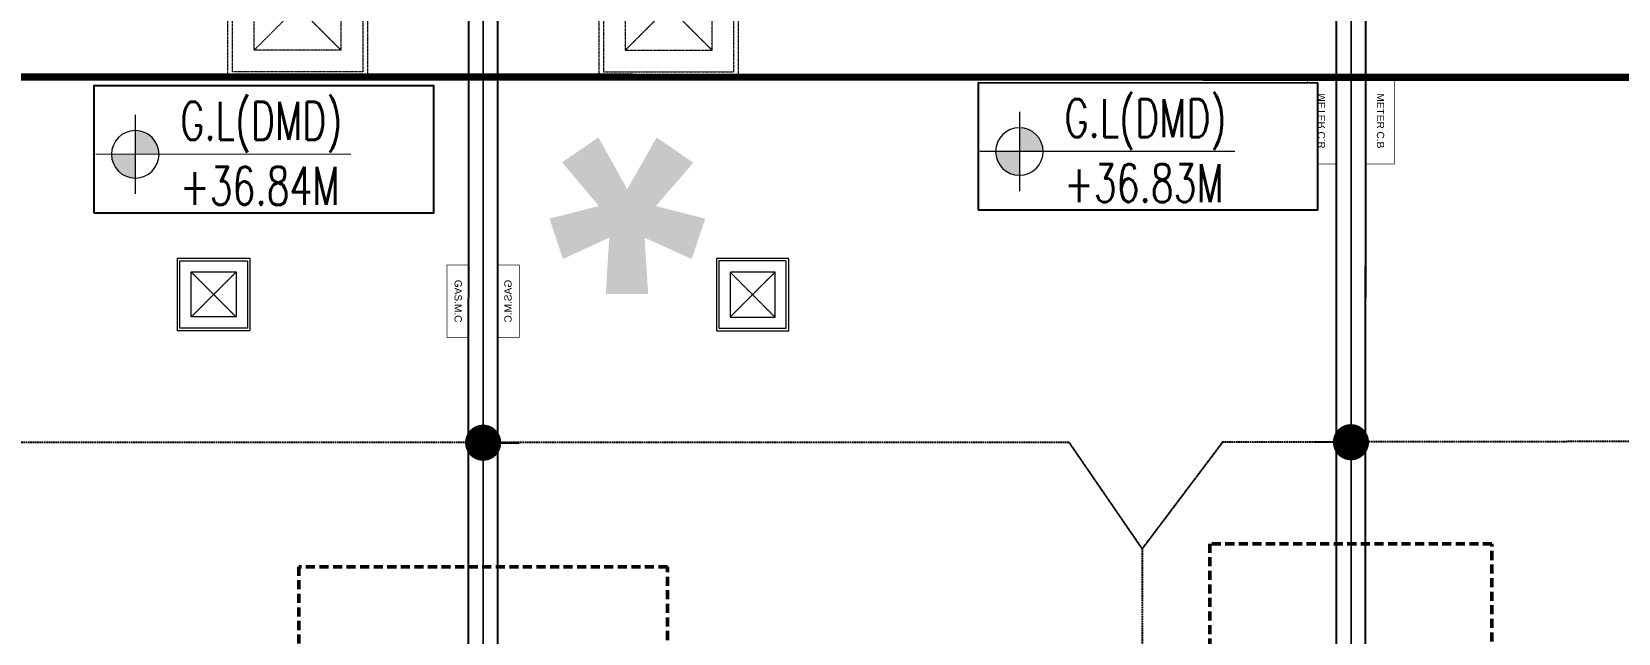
# Model space of a CAD drawing. Header units: centimetres. Extents: x -6122352 to 7132207, y -1694241 to 1947892.
# Drawn here: x 219305 to 230274, y -89833 to -85675 of the extents above; entities that cross this region are included whole.
import ezdxf
from ezdxf.enums import TextEntityAlignment as Align
from ezdxf.xclip import XClip

# ---------------------------------------------------------------- set-up
doc = ezdxf.new("R2010")
doc.units = ezdxf.units.CM
doc.header["$MEASUREMENT"] = 0
doc.header["$XCLIPFRAME"] = 2
for name, pattern in [('23585-XR-AR-END-SETTING OUT PLAN$0$HIDDEN', [0.375, 0.25, -0.125]), ('DASHED2', [0.375, 0.25, -0.125]), ('XR-AR-END-SETTING OUT PLAN$0$23261-XR-AR-SI-GF$0$HIDDEN', [0.375, 0.25, -0.125])]:
    doc.linetypes.add(name, pattern=pattern)
doc.layers.add('08-Compound Wall-4', color=7, linetype='Continuous', lineweight=25, true_color=0xff4405)
for name, color, linetype in [('23585-XR-AR-BOUNDARY WALLS AND SETBACKS$0$setback', 7, 'XR-AR-END-SETTING OUT PLAN$0$23261-XR-AR-SI-GF$0$HIDDEN'), ('23585-XR-AR-MID-ANNO-GF$0$945-4P-1-101-GROUND FLOOR PLAN$0$XR-MIDDLE-GROUND FLOOR PLAN$0$XR-MIDDLE-GROUND FLOOR PLAN$0$-LPG-CABINET', 6, 'Continuous'), ('@MI-REF LAYER', 7, 'Continuous'), ('B_TH_6', 7, 'Continuous'), ('XREF1$0$S-LEVELS', 2, 'Continuous'), ('XREF1$0$TYPICAL NEW PROFILE', 3, 'Continuous')]:
    doc.layers.add(name, color=color, linetype=linetype)
for name, color, linetype, lineweight in [('23585-XR-AR-DAMAC PLOT LIMITS$0$1-Mid units', 41, 'Continuous', 5), ('23585-XR-AR-END-SETTING OUT PLAN$0$A-FLOR-UNDR', 8, '23585-XR-AR-END-SETTING OUT PLAN$0$HIDDEN', 5), ('23585-XR-AR-MID-ANNO-GF$0$945-4P-1-101-GROUND FLOOR PLAN$0$XR-MIDDLE-GROUND FLOOR PLAN$0$XR-MIDDLE-GROUND FLOOR PLAN$0$-DR-RW', 6, 'Continuous', 5), ('23585-XR-AR-MID-ANNO-GF$0$945-4P-1-101-GROUND FLOOR PLAN$0$XR-MIDDLE-GROUND FLOOR PLAN$0$XR-MIDDLE-GROUND FLOOR PLAN$0$S-ANNO-TXT', 3, 'Continuous', 25), ('@ Foundations', 4, 'DASHED2', 50), ('A-ANNO-TEXT', 3, 'Continuous', 25), ('XR-AR-MID-SETTING OUT FOR MASTER$0$23585-XR-AR-MID-GROUND FLOOR$0$A-FLOR-PATT', 8, 'Continuous', 5), ('XREF1$0$36-TAGLVL', 23, 'Continuous', 9)]:
    doc.layers.add(name, color=color, linetype=linetype, lineweight=lineweight)
doc.styles.add('23585-XR-AR-MID-ANNO-GF$0$SDC-TEXT', font='arial.ttf')
doc.styles.add('Arial', font='arialbd.ttf')
doc.styles.add('XREF1$0$DLT_TEXT', font='romans.shx', dxfattribs={"width": 0.7})

# ---------------------------------------------------------------- blocks, each defined once
blk = doc.blocks.new('23585-XR-AR-BOUNDARY WALLS AND SETBACKS')
at = {"layer": '23585-XR-AR-BOUNDARY WALLS AND SETBACKS$0$setback', "ltscale": 40, "const_width": 0.05}
blk.add_lwpolyline([(496625.7121300897, 2769025.019131922), (496621.5590258625, 2769020.486725447), (496617.5056491076, 2769016.062950816), (496613.4522491083, 2769011.639150815), (496609.3988491075, 2769007.215350816), (496605.3454491081, 2769002.791550815), (496601.2920491073, 2768998.367750816), (496597.238851193, 2768993.944153091), (496593.0837953825, 2768989.409605141), (496607.4610767625, 2768976.236118012), (496611.6157803537, 2768980.77057498), (496615.6692474207, 2768985.194248177), (496619.7226017814, 2768989.617998366), (496623.7762515889, 2768994.041852726), (496627.8296474217, 2768998.465448176), (496631.8830017802, 2769002.889198367), (496635.9364017802, 2769007.312998367), (496640.0898518692, 2769011.846026562), (496625.7121300897, 2769025.019131922)], dxfattribs=at)
blk = doc.blocks.new('A$C9d9485f6')
at = {"layer": 'A-ANNO-TEXT', "rotation": 312.4881850805905}
blk.add_blockref('23585-XR-AR-BOUNDARY WALLS AND SETBACKS', (-2377088.534775567, -1504219.252137818), dxfattribs=at)
blk = doc.blocks.new('23585-XR-AR-DAMAC PLOT LIMITS')
at = {"layer": '23585-XR-AR-DAMAC PLOT LIMITS$0$1-Mid units', "color": 251, "true_color": 0x636466}
for points in [[(496625.9880999997, 2768992.0151), (496608.2928999998, 2769008.228700001), (496612.3463000003, 2769012.6525), (496630.0415000003, 2768996.4387)], [(496621.9345000004, 2768987.5913), (496604.2395000001, 2769003.8049), (496608.2928999998, 2769008.228700001), (496625.9880999997, 2768992.0151)], [(496617.8810999999, 2768983.1675), (496600.1860999996, 2768999.381100001), (496604.2395000001, 2769003.8049), (496621.9345000004, 2768987.5913)]]:
    blk.add_lwpolyline(points, close=True, dxfattribs=at)
blk = doc.blocks.new('A$Cf093b529')
at = {"layer": 'A-ANNO-TEXT'}
blk.add_blockref('23585-XR-AR-DAMAC PLOT LIMITS', (-495391.9901121984, -2768603.441896566), dxfattribs=at)
blk = doc.blocks.new('XR-AR-MID-SETTING OUT FOR MASTER$0$23585-XR-AR-MID-GROUND FLOOR$0$945-4P-1-101-GROUND FLOOR PLAN$0$XR-MIDDLE-CAR PARK HATCH')
at = {"layer": 'XR-AR-MID-SETTING OUT FOR MASTER$0$23585-XR-AR-MID-GROUND FLOOR$0$A-FLOR-PATT'}
blk.add_lwpolyline([(9250.002853021142, 100.0129149327577), (9249.99679574091, 5500.000000009181), (15050.00005108526, 5502.664669244065), (15050.00005108526, 100.450321876061)], close=True, dxfattribs=at)
blk = doc.blocks.new('23585-XR-AR-END-SETTING OUT PLAN$0$MH-800')
at = {"ltscale": 5}
for p, q in [((-294.2866479934596, -650.7456844130211), (305.7133520064239, -50.74568441302017)), ((-294.2866479934596, -50.74568441302108), (305.7133520064239, -650.7456844130202))]:
    blk.add_line(p, q, dxfattribs=at)
for points in [[(-476.9225677270265, 131.8902353205449), (-476.9225677270265, -833.381604146587), (488.3492717399907, -833.381604146588), (488.3492717399907, 131.8902353205449)], [(-444.2866479934597, 99.25431558697892), (-444.2866479934596, -800.7456844130211), (455.7133520064239, -800.7456844130202), (455.7133520064241, 99.2543155869771)], [(-294.2866479934596, -50.74568441302108), (-294.2866479934596, -650.7456844130211), (305.7133520064239, -650.7456844130202), (305.7133520064239, -50.74568441302017)]]:
    blk.add_lwpolyline(points, close=True, dxfattribs=at)
blk = doc.blocks.new('XR-AR-MID-SETTING OUT FOR MASTER')
at = {"layer": '23585-XR-AR-MID-ANNO-GF$0$945-4P-1-101-GROUND FLOOR PLAN$0$XR-MIDDLE-GROUND FLOOR PLAN$0$XR-MIDDLE-GROUND FLOOR PLAN$0$-DR-RW', "ltscale": 100, "const_width": 5}
blk.add_lwpolyline([(5900.05176121055, 1500.450321767838), (5700.05176121055, 1500.450321767838), (5700.05176121055, 2100.450321767838), (5900.05176121055, 2100.450321767838)], close=True, dxfattribs=at)
at = {"layer": '23585-XR-AR-MID-ANNO-GF$0$945-4P-1-101-GROUND FLOOR PLAN$0$XR-MIDDLE-GROUND FLOOR PLAN$0$XR-MIDDLE-GROUND FLOOR PLAN$0$-LPG-CABINET', "ltscale": 100, "const_width": 5}
blk.add_lwpolyline([(250.0585004000168, 3300.452212361579), (250.0585004000168, 2800.452212361579), (100.0585004000168, 2800.452212361579), (100.0585004000168, 3300.452212361579)], close=True, dxfattribs=at)
at = {"layer": '08-Compound Wall-4', "ltscale": 100}
blk.add_blockref('XR-AR-MID-SETTING OUT FOR MASTER$0$23585-XR-AR-MID-GROUND FLOOR$0$945-4P-1-101-GROUND FLOOR PLAN$0$XR-MIDDLE-CAR PARK HATCH', (-9150.000085264444, 0.1875896453857422), dxfattribs=at)
at = {"layer": '23585-XR-AR-END-SETTING OUT PLAN$0$A-FLOR-UNDR', "color": 8, "ltscale": 100, "xscale": -0.5182770836547854, "yscale": 0.5182770836547854, "zscale": 0.5182770836547854, "rotation": 270.0000009865863}
blk.add_blockref('23585-XR-AR-END-SETTING OUT PLAN$0$MH-800', (2044.600959901667, 3001.106258045715, -0.002995261741824737), dxfattribs=at)
at = {"layer": '23585-XR-AR-END-SETTING OUT PLAN$0$A-FLOR-UNDR', "color": 8, "ltscale": 100, "xscale": -1, "rotation": 270.0000009865863}
blk.add_blockref('23585-XR-AR-END-SETTING OUT PLAN$0$MH-800', (1633.529236924, 1009.498782204852), dxfattribs=at)
at = {"layer": '23585-XR-AR-MID-ANNO-GF$0$945-4P-1-101-GROUND FLOOR PLAN$0$XR-MIDDLE-GROUND FLOOR PLAN$0$XR-MIDDLE-GROUND FLOOR PLAN$0$S-ANNO-TXT', "color": 3, "style": '23585-XR-AR-MID-ANNO-GF$0$SDC-TEXT'}
for s, p in [('GAS.M.C', (172.1149954927678, 3050.039734449925)), ('METER C.B', (5795.544322382313, 1802.866097628541))]:
    blk.add_text(s, height=50, rotation=90, dxfattribs=at).set_placement(p, align=Align.MIDDLE)
blk = doc.blocks.new('MID UNIT')
at = {"xscale": 0.001, "yscale": 0.001, "zscale": 0.001}
blk.add_blockref('XR-AR-MID-SETTING OUT FOR MASTER', (0, 0), dxfattribs=at)
blk = doc.blocks.new('TH_6')
at = {"xscale": -1}
blk.add_blockref('MID UNIT', (495826.3053798513, 2769163.996563952), dxfattribs=at)
for p in [(495814.3053798467, 2769163.996563952), (495826.3053798391, 2769163.996563952)]:
    blk.add_blockref('MID UNIT', p)
at = {"insert": (495825.3053798283, 2769166.996563945), "char_height": 2, "attachment_point": 2, "style": 'Arial'}
blk.add_mtext('\\pxqc;*', dxfattribs=at)
blk = doc.blocks.new('A$Ce2a03a74')
at = {"layer": 'B_TH_6', "xscale": 999.9914829579993, "yscale": 999.9914829579993, "zscale": 999.9914829579993}
blk.add_blockref('TH_6', (-495790404.5228079, -2769140733.343811), dxfattribs=at)
blk = doc.blocks.new('A$C4abd1289')
at = {"layer": '08-Compound Wall-4', "ltscale": 100}
for points in [[(0, 0), (200.0021820068359, 4.76837158203125e-07), (199.8981691896915, -4950.000262379646), (-0.1040131151676178, -4950.000261902809)], [(5999.999999701977, 4.76837158203125e-07), (6200.002182662487, -4.76837158203125e-07), (6199.898169249296, -4950.000262379646), (5999.895986706018, -4950.000261902809)]]:
    blk.add_lwpolyline(points, close=True, dxfattribs=at)
blk = doc.blocks.new('23585-XR-AR-MALDIVE-2$0$TH_6')
at = {"ltscale": 10, "xscale": 0.00100002623446598, "yscale": 0.00100002623446598, "zscale": 0.00100002623446598}
blk.add_blockref('A$Ce2a03a74', (495794.6272259735, 2769164.318430193), dxfattribs=at)
at = {"layer": '@ Foundations', "linetype": 'DASHED2', "ltscale": 0.25}
for points in [[(495825.0303812214, 2769168.882014167), (495827.5803812214, 2769168.882014167), (495827.5803812214, 2769173.982014167), (495825.0303812214, 2769173.982014167)], [(495819.3303812214, 2769168.721900354), (495821.2803812214, 2769168.721900354), (495821.2803812214, 2769171.271900353), (495819.3303812214, 2769171.271900353)]]:
    blk.add_lwpolyline(points, close=True, dxfattribs=at)
at = {"color": 10, "xscale": 0.001000007156229904, "yscale": 0.001000007156229904, "zscale": 0.001000007156229904}
for p in [(495820.205936506, 2769169.49682057), (495826.2059794584, 2769169.497544464)]:
    blk.add_blockref('A$C4abd1289', p, dxfattribs=at)
blk = doc.blocks.new('_Dot')
at = {"color": 0, "linetype": 'ByBlock', "lineweight": -2}
blk.add_line((-0.5, 0), (-1, 0), dxfattribs=at)
at = {"color": 0, "linetype": 'ByBlock', "const_width": 0.5}
blk.add_lwpolyline([(-0.25, 0, 1), (0.25, 0, 1)], format="xyb", close=True, dxfattribs=at)
blk = doc.blocks.new('XREF1$0$LVL  ATTR')
at = {"color": 7}
blk.add_wipeout([(-0.33727806633866564, 0.38352486299273547), (1.8973092599409713, 0.38352486299273547), (1.8973092599409713, -0.45047952129880775), (-0.33727806633866564, -0.4504795212988073)], dxfattribs=at)
at = {"layer": 'XREF1$0$36-TAGLVL', "extrusion": (-4.888139810645865e-07, 1.406522031717416e-17, 0.9999999999998805)}
h = blk.add_hatch(color=252, dxfattribs=at)
h.paths.add_polyline_path([(-0.06536514837319736, 0.1562500046566129, 0.4142135623730951), (-0.2216151483731973, 4.656612873077392e-09), (-0.06536514837319736, 4.656612873077392e-09)])
h.paths.add_polyline_path([(0.09088485162680264, 4.656612873077392e-09), (-0.06536514837319736, 4.656612873077392e-09), (-0.06536514837319736, -0.1562499953433871, 0.4142135623730951)])
at = {"layer": 'XREF1$0$36-TAGLVL', "extrusion": (-4.888139810645865e-07, 1.406522031717408e-17, 0.9999999999998805)}
for p, q in [((-0.06536515014719235, -0.2604166821887048), (-0.06536515014719235, 0.2604166511446238)), ((1.351057254982072, -1.396983861923218e-08, 5.262988010916589e-07), (-0.3253053234689158, -1.396983861923218e-08, -1.018362459642307e-07))]:
    blk.add_line(p, q, dxfattribs=at)
blk.add_circle((-0.06536514830387681, -4.494034574497252e-25, 3.195139836529895e-08), 0.15625, dxfattribs=at)
at = {"layer": 'XREF1$0$S-LEVELS', "color": 1}
blk.add_lwpolyline([(-0.3372780663386656, 0.3835248629927364), (1.897309259940972, 0.3835248629927364), (1.897309259940972, -0.4504795212988069), (-0.3372780663386656, -0.4504795212988069)], close=True, dxfattribs=at)
at = {"layer": 'XREF1$0$TYPICAL NEW PROFILE', "color": 3, "style": 'XREF1$0$DLT_TEXT', "width": 0.7}
for tag, p in [('+0.00M', (0.2413431143818681, 0.067100426539497, -0.0001437184612911057)), ('S.S.L', (0.2413431143818681, -0.3452672204089993, -0.0001437184612911057))]:
    blk.add_attdef(tag, p, '', height=0.2500000000000001, dxfattribs=at)

msp = doc.modelspace()

# ---------------------------------------------------------------- block references
at = {"layer": '@MI-REF LAYER', "xscale": 1000, "yscale": 1000, "zscale": 1000}
msp.add_blockref('A$C9d9485f6', (-23958.95045533385, 48155.57226163784), dxfattribs=at)

# ---------------------------------------------------------------- next in the draw order: block references
at = {"layer": '@MI-REF LAYER'}
ref = msp.add_blockref('23585-XR-AR-MALDIVE-2$0$TH_6', (496524268.6545767, 2768994320.830919), dxfattribs=dict(at, xscale=1000, yscale=1000, zscale=1000, rotation=179.990160682611))
XClip(ref).set_block_clipping_path([(495847.39542710176, 2769163.9966276083), (495847.39563282486, 2769187.926646854), (495838.3053825917, 2769187.89655067), (495832.3055219082, 2769187.896685781), (495826.30551932706, 2769187.89668578), (495820.3053769227, 2769187.8968332373), (495814.30551975453, 2769187.8969683493), (495808.3055171734, 2769187.896968348), (495802.30551234074, 2769187.896968346), (495793.35733161494, 2769187.9369333955), (495793.3580750036, 2769163.9970191354)])

# ---------------------------------------------------------------- next in the draw order: linework, layer by layer
at = {"layer": '@MI-REF LAYER', "linetype": 'DASHED2', "extrusion": (-1.185067552546086e-12, -6.924064904666737e-09, 1)}
for points, elevation in [([(210425.783734906, -88510.05252299922), (226475.3848301293, -88512.8033377721), (226981.2989817837, -89249.4613944476)], 20.83479529164592), ([(246425.5561784038, -88482.72506291074), (227537.3945255901, -88512.15348538416), (226981.2989817837, -89249.4613944476)], 20.83479529164592), ([(226981.2989817837, -89249.4613944476), (226982.3121109271, -90905.15042130419)], 20.83478382754884)]:
    msp.add_lwpolyline(points, dxfattribs=dict(at, elevation=elevation))

# ---------------------------------------------------------------- next in the draw order: block references
at = {"layer": '@MI-REF LAYER', "color": 7}
ref = msp.add_blockref('XREF1$0$LVL  ATTR', (220089.1019510161, -86522.63259497049, 1.060300494924171e-09), dxfattribs=dict(at, xscale=-1051.480567989675, yscale=1051.480567989676, zscale=1051.480567989675, rotation=179.9901606883963))
ref.add_attrib('S.S.L', 'G.L(DMD)', (220332.1654861166, -86422.50270374087, -0.1511171682492998), dxfattribs={"layer": 'XREF1$0$TYPICAL NEW PROFILE', "color": 3, "height": 262.8701419974187, "rotation": 359.9901639822657, "style": 'XREF1$0$DLT_TEXT', "width": 0.7})
ref.add_attrib('+0.00M', '+36.84M', (220329.8628190624, -86871.83730622235, -0.1511171682492998), dxfattribs={"layer": 'XREF1$0$TYPICAL NEW PROFILE', "color": 3, "height": 262.8701419974187, "rotation": 359.9901639822657, "style": 'XREF1$0$DLT_TEXT', "width": 0.7})
ref = msp.add_blockref('XREF1$0$LVL  ATTR', (226201.9464619139, -86503.19859709288, 0.1511171693096003), dxfattribs=dict(at, xscale=-1051.480567989675, yscale=1051.480567989676, zscale=1051.480567989675, rotation=179.9901606770394))
ref.add_attrib('S.S.L', 'G.L(DMD)', (226445.0099977404, -86403.06870527714), dxfattribs={"layer": 'XREF1$0$TYPICAL NEW PROFILE', "color": 3, "height": 262.8701419974187, "rotation": 359.990163970593, "style": 'XREF1$0$DLT_TEXT', "width": 0.7})
ref.add_attrib('+0.00M', '+36.83M', (226442.7073299601, -86852.40330834474), dxfattribs={"layer": 'XREF1$0$TYPICAL NEW PROFILE', "color": 3, "height": 262.8701419974187, "rotation": 359.990163970593, "style": 'XREF1$0$DLT_TEXT', "width": 0.7})
at = {"layer": '@MI-REF LAYER', "extrusion": (-1.185067552546933e-12, -6.924064904666735e-09, 1), "xscale": 250.0000000000001, "yscale": 250.0000000000001, "zscale": 250.0000000000001, "rotation": 180.0350687454282}
msp.add_blockref('_Dot', (222425.5326832356, -88515.641223336, 10.41782518507498), dxfattribs=at)
at = {"layer": '@MI-REF LAYER', "extrusion": (-1.185067552547357e-12, -6.924064904666738e-09, 1), "xscale": -250.0000000000001, "yscale": 250.0000000000001, "zscale": 250.0000000000001, "rotation": 180.0350507251415}
msp.add_blockref('_Dot', (228425.5608861497, -88512.12421780806, 10.41782518507498), dxfattribs=at)

# ---------------------------------------------------------------- next in the draw order: block references
at = {"layer": '@MI-REF LAYER', "xscale": 1000, "yscale": 1000, "zscale": 1000, "rotation": 312.4882903633292}
msp.add_blockref('A$Cf093b529', (-891608.7329339073, 539022.7201118186), dxfattribs=at)

doc.saveas('drawing.dxf')
